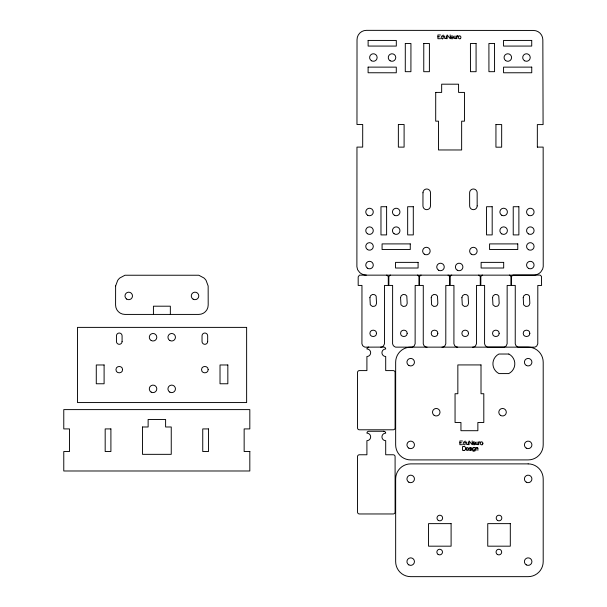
<?xml version="1.0" encoding="UTF-8"?>
<svg xmlns="http://www.w3.org/2000/svg" width="607" height="607" viewBox="0 0 607 607"><rect width="100%" height="100%" fill="white"/><g stroke="black" fill="none" stroke-linecap="round" stroke-linejoin="round"><path stroke-width="0.91" d="M443.171 34.994L443.171 38.362A0.819 0.819 0 0 1 442.465 38.795M465.144 440.993L465.137 444.354A0.819 0.819 0 0 1 464.431 444.794A1.32 1.32 0 0 1 463.255 443.406A1.92 1.92 0 0 1 463.46 442.389A1.032 1.032 0 0 1 465.137 442.298M537.339 147.205L537.347 124.594L543.083 124.594L542.84 39.812A9.393 9.393 0 0 0 533.454 30.449L366.4 30.35A9.363 9.363 0 0 0 357.022 39.713L356.969 124.496L362.705 124.496L362.69 147.106L356.962 147.099L356.893 266.648L357.599 269.713L359.61 272.406A9.947 9.947 0 0 0 363.472 274.63A9.712 9.712 0 0 0 366.279 275.054M482.861 443.542L482.831 443.747A1.222 1.222 0 0 1 482.224 444.65M475.175 449.408L474.636 450.113A1.108 1.108 0 0 1 474.044 450.348A1.389 1.389 0 0 1 473.839 447.609M446.274 38.317L444.719 38.514L444.499 35.995M455.903 38.317L454.339 38.514L454.127 35.995M468.209 444.37L466.654 444.476L466.472 441.987M477.83 444.37L476.283 444.476L476.093 441.987M471.1 449.992L470.85 448.998M473.323 442.131L473.126 442.306A1.882 1.882 0 0 0 472.868 442.715L472.777 442.973A5.774 5.774 0 0 0 472.77 443.58A1.282 1.282 0 0 0 473.21 444.506A1.047 1.047 0 0 0 473.71 444.741A1.92 1.92 0 0 0 474.279 444.756A1.024 1.024 0 0 0 475.069 444.301M390.438 275.077L389.512 275.479L388.844 276.936L388.844 285.427L392.623 285.427L392.592 343.828L393.382 345.747L395.104 346.946A2.633 2.633 0 0 0 396.363 347.143L528.158 347.151A15.038 15.038 0 0 1 543.197 362.182L543.197 444.878A15.038 15.038 0 0 1 528.158 459.909L410.696 459.909A15.038 15.038 0 0 1 395.658 444.878L395.658 362.182A15.038 15.038 0 0 1 410.696 347.151M421.099 275.077L420.173 275.479L419.505 276.936L419.505 285.427L423.284 285.427L423.254 343.828L424.043 345.747L425.765 346.946A2.633 2.633 0 0 0 427.024 347.143M451.76 275.077L450.834 275.479L450.174 276.936L450.166 285.427L453.945 285.427L453.915 343.828L454.704 345.747L456.426 346.946A2.633 2.633 0 0 0 457.693 347.143M482.428 275.077L481.495 275.479L480.835 276.936L480.827 285.427L484.606 285.427L484.576 343.828L485.372 345.747L487.095 346.946A2.633 2.633 0 0 0 488.354 347.143L503.332 347.151A2.633 2.633 0 0 0 504.599 346.954L506.056 346.089L507.118 343.835L507.149 285.442L510.927 285.442L510.935 276.951L510.275 275.495L509.341 275.092M464.036 450.333L462.534 450.348L462.534 446.593L463.824 446.593M440.47 34.986L437.897 34.986L437.897 38.704L440.561 38.704M437.905 36.777L439.597 36.777M450.796 37.467L453.315 37.467A4.484 4.484 0 0 0 453.239 36.913A1.267 1.267 0 0 0 451.342 36.117L451.16 36.306A1.882 1.882 0 0 0 450.902 36.716L450.796 37.035A5.774 5.774 0 0 0 450.804 37.588A1.282 1.282 0 0 0 451.244 38.514A1.047 1.047 0 0 0 451.745 38.742A1.92 1.92 0 0 0 452.314 38.757A1.024 1.024 0 0 0 453.095 38.302A4.553 4.553 0 0 0 453.292 37.877M537.43 147.106L543.159 147.099L543.227 266.648L542.673 269.03L540.852 271.89A10.205 10.205 0 0 1 538.045 274.045L536.353 274.728A9.575 9.575 0 0 1 533.568 275.146L359.443 275.146L358.183 276.936L358.183 285.427L361.962 285.427L361.924 343.828L362.72 345.747L364.443 346.946A2.633 2.633 0 0 0 365.702 347.143L383.821 347.105A1.882 1.882 0 0 1 385.703 348.979A3.756 3.756 0 0 0 381.94 352.743A3.756 3.756 0 0 0 385.703 356.499L385.703 370.596L393.215 370.596A1.882 1.882 0 0 1 395.096 372.478L395.096 427.92A1.882 1.882 0 0 1 393.215 429.794L359.39 429.794A1.882 1.882 0 0 1 357.508 427.92L357.508 372.478A1.882 1.882 0 0 1 359.39 370.596L366.909 370.596L366.909 356.499A3.756 3.756 0 0 0 370.665 352.743A3.756 3.756 0 0 0 366.909 348.979A1.882 1.882 0 0 1 368.783 347.105M462.435 440.978L459.863 440.978L459.863 444.696L462.526 444.696M459.878 442.776L461.57 442.776M472.77 443.459L475.289 443.459A4.484 4.484 0 0 0 475.205 442.913M466.108 449.097L468.627 449.097A4.484 4.484 0 0 0 468.543 448.55A1.267 1.267 0 0 0 466.654 447.754L466.464 447.943A1.882 1.882 0 0 0 466.206 448.353L466.1 448.672A5.774 5.774 0 0 0 466.108 449.218A1.282 1.282 0 0 0 466.548 450.144A1.047 1.047 0 0 0 467.049 450.379A1.92 1.92 0 0 0 467.618 450.394A1.024 1.024 0 0 0 468.407 449.939A4.553 4.553 0 0 0 468.596 449.514M249.879 451.525L244.151 451.525L244.151 428.914L249.818 428.914L249.818 409.604L63.773 409.604L63.773 428.914L69.509 428.914L69.509 451.525L63.773 451.525L63.773 470.986L249.818 470.986L249.818 451.525M478.68 275.092L479.606 275.495L480.274 276.951L480.266 285.442L476.487 285.442L476.457 343.835L475.395 346.089L473.93 346.954A2.633 2.633 0 0 1 472.671 347.151M448.019 275.092L448.945 275.495L449.612 276.951L449.605 285.442L445.826 285.442L445.796 343.835L444.734 346.089L443.269 346.954A2.633 2.633 0 0 1 442.01 347.151M417.358 275.092L418.284 275.495L418.951 276.951L418.944 285.442L415.165 285.442L415.127 343.835L414.073 346.089L412.608 346.954A2.633 2.633 0 0 1 411.349 347.151M386.697 275.092L387.623 275.495L388.283 276.951L388.283 285.442L384.504 285.442L384.466 343.835L383.404 346.089L381.947 346.954A2.633 2.633 0 0 1 380.688 347.151M470.842 447.791L471.153 448.315M478.809 441.987L478.809 444.711M477.868 441.987L477.868 444.711M477.876 448.672L477.876 450.348M476.07 447.625L476.07 450.348M472.163 440.91L472.163 444.719L469.112 440.932L469.112 444.711M472.026 447.625L472.026 450.348M468.24 441.987L468.24 444.711M456.843 35.995L456.843 38.719M455.903 35.995L455.903 38.719M450.197 34.918L450.197 38.727L447.147 34.94L447.147 38.719M446.274 35.995L446.274 38.719M170.347 314.418L170.347 306.194L153.427 306.194L153.427 314.418M460.288 38.749A1.449 1.449 0 0 1 458.824 36.299M458.664 36.101A1.404 1.404 0 0 1 460.872 37.543L460.865 37.755A1.222 1.222 0 0 1 460.258 38.651M456.889 36.42A0.85 0.85 0 0 1 457.42 35.874M457.443 35.927A0.918 0.918 0 0 1 457.913 36.086M442.457 38.863A1.32 1.32 0 0 1 441.281 37.414A1.92 1.92 0 0 1 441.486 36.397A1.032 1.032 0 0 1 443.171 36.306M482.262 444.749A1.449 1.449 0 0 1 480.79 442.291M480.638 442.093A1.404 1.404 0 0 1 482.838 443.535M478.855 442.412A0.85 0.85 0 0 1 479.386 441.866A0.918 0.918 0 0 1 479.879 442.078M475.258 443.876A4.553 4.553 0 0 1 475.061 444.294M473.308 442.116A1.267 1.267 0 0 1 475.235 442.905M477.701 447.814A1.533 1.533 0 0 1 477.838 448.672M476.131 448.049A1.017 1.017 0 0 1 477.671 447.829M472.868 450.576A0.797 0.797 0 0 0 473.172 451.274L474.993 450.955L475.175 447.625A3.437 3.437 0 0 0 473.809 447.496M470.857 447.761A1.555 1.555 0 0 0 469.606 447.678L469.052 448.414L469.697 449.013A0.979 0.979 0 0 0 470.084 449.005A1.411 1.411 0 0 1 470.85 448.99M470.964 450.144A0.918 0.918 0 0 1 470.531 450.356M470.486 450.25A1.29 1.29 0 0 1 468.968 449.886M463.831 446.403A2.064 2.064 0 0 1 464.059 450.508M142.493 426.987L142.493 454.339L171.25 454.339L171.25 426.987L165.605 426.987L165.605 419.467L148.131 419.467L148.131 426.987L142.493 426.987M368.108 67.119L368.1 72.757L396.288 72.779L396.295 67.134L368.108 67.119M368.123 40.426L368.123 46.064L396.31 46.086L396.318 40.449L368.123 40.426M369.906 297.635L370.3 304.79L372.425 306.452L374.747 306.186L375.938 305.124L376.537 303.272L376.143 296.11L374.747 294.721L372.432 294.448L370.505 295.776L369.906 297.635M398.374 124.518L398.359 147.122L404.095 147.129L404.11 124.518L398.374 124.518M400.567 297.635L400.961 304.79L403.086 306.452L405.408 306.186L406.599 305.124L407.198 303.272L406.804 296.11L405.415 294.721L403.094 294.448L401.166 295.776L400.567 297.635M405.301 43.492L405.279 71.679L410.916 71.687L410.939 43.492L405.301 43.492M423.777 43.507L423.754 71.694L429.392 71.702L429.415 43.507L423.777 43.507M431.236 297.635L431.623 304.79L433.747 306.452L436.069 306.186L437.26 305.124L437.859 303.272L437.465 296.11L436.076 294.721L433.755 294.448L431.827 295.776L431.236 297.635M435.712 92.408L435.697 121.157L438.497 121.165L438.482 149.959L461.639 149.975L461.654 121.172L464.454 121.18L464.469 92.423L458.573 92.416L458.573 84.198L441.661 84.183L441.653 92.408L435.712 92.408M461.897 297.635L462.291 304.79L464.408 306.452L466.73 306.186L467.921 305.124L468.521 303.272L468.126 296.11L466.737 294.721L464.416 294.448L462.496 295.776L461.897 297.635M492.558 297.635L492.952 304.79L495.069 306.452L497.391 306.186L498.582 305.124L499.182 303.272L498.787 296.11L497.399 294.721L495.077 294.448L493.157 295.776L492.558 297.635M495.949 124.572L495.934 147.182L501.663 147.182L501.678 124.572L495.949 124.572M511.496 276.936L511.489 285.427L515.267 285.427L515.237 343.828L516.033 345.747L517.756 346.946A2.633 2.633 0 0 0 519.015 347.143L534.001 347.151A2.633 2.633 0 0 0 535.26 346.954L536.717 346.089L537.779 343.835L537.81 285.442L541.588 285.442L541.467 276.291L540.002 275.092L513.09 275.077L512.156 275.479L511.496 276.936M523.219 297.635L523.613 304.79L525.73 306.452L528.052 306.186L529.251 305.124L529.843 303.272L529.456 296.11L528.06 294.721L525.738 294.448L523.818 295.776L523.219 297.635M422.973 192.753L422.95 205.91A3.756 3.756 0 0 0 426.706 209.673A3.756 3.756 0 0 0 430.469 205.91L430.492 192.753A3.756 3.756 0 0 0 426.736 188.997A3.756 3.756 0 0 0 422.973 192.753M115.618 285.988L115.58 305.025A9.393 9.393 0 0 0 124.981 314.418L198.793 314.418A9.393 9.393 0 0 0 208.193 305.025L208.155 285.988L206.092 280.426A13.316 13.316 0 0 0 203.937 277.976L198.793 275.237L124.981 275.237L119.837 277.976A13.316 13.316 0 0 0 117.682 280.426L115.618 285.988M122.576 369.617C122.728 373.866 115.793 373.927 115.952 369.617C115.891 365.429 122.637 365.429 122.576 369.617M208.171 369.617C208.315 373.874 201.387 373.927 201.539 369.617C201.478 365.429 208.224 365.429 208.171 369.617M376.522 333.304C376.659 337.583 369.746 337.575 369.891 333.304C369.83 329.115 376.583 329.115 376.522 333.304M407.183 333.304C407.32 337.583 400.408 337.575 400.552 333.304C400.499 329.115 407.244 329.115 407.183 333.304M437.844 333.304C437.981 337.583 431.069 337.575 431.213 333.304C431.16 329.115 437.905 329.115 437.844 333.304M468.505 333.304C468.642 337.583 461.73 337.575 461.874 333.304C461.821 329.115 468.566 329.115 468.505 333.304M499.166 333.304C499.311 337.583 492.398 337.575 492.535 333.304C492.482 329.115 499.227 329.115 499.166 333.304M529.828 333.304C529.972 337.583 523.059 337.575 523.196 333.304C523.143 329.115 529.888 329.115 529.828 333.304M531.724 40.426L503.529 40.449L503.537 46.086L531.724 46.064L531.724 40.426M476.07 43.507L470.433 43.507L470.455 71.702L476.093 71.694L476.07 43.507M494.546 43.492L488.908 43.492L488.931 71.687L494.568 71.679L494.546 43.492M531.747 67.119L503.552 67.134L503.56 72.779L531.747 72.757L531.747 67.119M386.613 206.721L380.976 206.721L380.976 234.909L386.613 234.909L386.613 206.721M413.299 206.721L407.661 206.721L407.661 234.909L413.299 234.909L413.299 206.721M492.186 206.721L486.548 206.721L486.548 234.909L492.186 234.909L492.186 206.721M518.879 206.721L513.234 206.721L513.234 234.909L518.879 234.909L518.879 206.721M410.264 243.9L382.076 243.9L382.076 249.538L410.264 249.538L410.264 243.9M517.771 243.9L489.583 243.9L489.583 249.538L517.771 249.538L517.771 243.9M418.086 262.376L395.536 262.376L395.536 268.013L418.086 268.013L418.086 262.376M503.681 262.376L481.123 262.376L481.123 268.013L503.681 268.013L503.681 262.376M246.632 327.385L77.484 327.385L77.484 402.562L246.632 402.562L246.632 327.385M508.825 354.025L498.908 354.025A10.949 10.949 0 0 0 498.984 373.586L508.749 373.586A10.949 10.949 0 0 0 508.825 354.025M104.1 364.974L96.278 364.974L96.278 383.768L104.1 383.768L104.1 364.974M227.837 364.974L220.022 364.974L220.022 383.768L227.837 383.768L227.837 364.974M481.01 364.928L457.845 364.928L457.845 393.723L455.053 393.723L455.053 422.48L460.948 422.48L460.948 430.704L477.861 430.704L477.861 422.48L483.802 422.48L483.802 393.723L481.01 393.731L481.01 364.928M110.906 428.914L105.178 428.914L105.178 451.525L110.906 451.525L110.906 428.914M208.482 428.921L202.746 428.921L202.746 451.525L208.482 451.525L208.482 428.921M383.821 431.274L368.783 431.274A1.882 1.882 0 0 0 366.909 433.148A3.756 3.756 0 0 1 370.665 436.911A3.756 3.756 0 0 1 366.909 440.667L366.909 454.764L359.39 454.764A1.882 1.882 0 0 0 357.508 456.646L357.508 512.088A1.882 1.882 0 0 0 359.39 513.962L393.215 513.962A1.882 1.882 0 0 0 395.096 512.088L395.096 456.646A1.882 1.882 0 0 0 393.215 454.764L385.703 454.764L385.703 440.667A3.756 3.756 0 0 1 381.94 436.911A3.756 3.756 0 0 1 385.703 433.148A1.882 1.882 0 0 0 383.821 431.274M528.158 463.885L410.696 463.885A15.038 15.038 0 0 0 395.658 478.923L395.658 561.612A15.038 15.038 0 0 0 410.696 576.65L528.158 576.65A15.038 15.038 0 0 0 543.197 561.612L543.197 478.923A15.038 15.038 0 0 0 528.158 463.885M451.1 523.629L428.55 523.629L428.55 546.179L451.1 546.179L451.1 523.629M510.305 523.629L487.747 523.629L487.747 546.179L510.305 546.179L510.305 523.629M477.17 205.91L477.148 192.753A3.756 3.756 0 0 0 473.384 188.997A3.756 3.756 0 0 0 469.628 192.768L469.651 205.91A3.756 3.756 0 0 0 473.414 209.673A3.756 3.756 0 0 0 477.17 205.902M207.67 341.483L207.67 335.846A2.823 2.823 0 0 0 204.855 333.031A2.823 2.823 0 0 0 202.032 335.846L202.032 341.483A2.823 2.823 0 0 0 204.855 344.306A2.823 2.823 0 0 0 207.67 341.483M122.083 341.483L122.083 335.846A2.823 2.823 0 0 0 119.26 333.031A2.823 2.823 0 0 0 116.445 335.846L116.445 341.483A2.823 2.823 0 0 0 119.26 344.306A2.823 2.823 0 0 0 122.083 341.483M394.33 215.242A3.756 3.756 0 0 0 399.967 211.987A3.756 3.756 0 0 0 394.33 208.732A3.756 3.756 0 0 0 394.33 215.242M394.049 233.703A3.756 3.756 0 0 0 399.952 230.971A3.756 3.756 0 0 0 394.633 227.223A3.756 3.756 0 0 0 394.049 233.703M424.293 254.143A3.756 3.756 0 0 0 430.151 251.298A3.756 3.756 0 0 0 424.763 247.648A3.756 3.756 0 0 0 424.293 254.143M367.417 249.538A3.756 3.756 0 0 0 373.275 246.692A3.756 3.756 0 0 0 367.88 243.043A3.756 3.756 0 0 0 367.417 249.538M528.447 249.682A3.756 3.756 0 0 0 534.084 246.427A3.756 3.756 0 0 0 528.447 243.172A3.756 3.756 0 0 0 528.447 249.682M528.447 215.242A3.756 3.756 0 0 0 534.084 211.987A3.756 3.756 0 0 0 528.447 208.732A3.756 3.756 0 0 0 528.447 215.242M528.447 233.885A3.756 3.756 0 0 0 534.084 230.63A3.756 3.756 0 0 0 528.447 227.375A3.756 3.756 0 0 0 528.447 233.885M501.761 233.885A3.756 3.756 0 0 0 507.399 230.63A3.756 3.756 0 0 0 501.761 227.375A3.756 3.756 0 0 0 501.761 233.885M501.761 215.242A3.756 3.756 0 0 0 507.399 211.987A3.756 3.756 0 0 0 501.761 208.732A3.756 3.756 0 0 0 501.761 215.242M367.645 215.242A3.756 3.756 0 0 0 373.282 211.987A3.756 3.756 0 0 0 367.645 208.732A3.756 3.756 0 0 0 367.645 215.242M367.356 233.703A3.756 3.756 0 0 0 373.267 230.971A3.756 3.756 0 0 0 367.941 227.223A3.756 3.756 0 0 0 367.356 233.703M471.282 254.174A3.756 3.756 0 0 0 477.14 251.328A3.756 3.756 0 0 0 471.745 247.679A3.756 3.756 0 0 0 471.282 254.174M371.499 60.776A3.756 3.756 0 0 0 377.137 57.521A3.756 3.756 0 0 0 371.499 54.266A3.756 3.756 0 0 0 371.499 60.776M390.142 60.791A3.756 3.756 0 0 0 395.779 57.536A3.756 3.756 0 0 0 390.142 54.281A3.756 3.756 0 0 0 390.142 60.791M524.592 60.776A3.756 3.756 0 0 0 530.23 57.521A3.756 3.756 0 0 0 524.592 54.266A3.756 3.756 0 0 0 524.592 60.776M505.661 60.609A3.756 3.756 0 0 0 511.572 57.87A3.756 3.756 0 0 0 506.246 54.122A3.756 3.756 0 0 0 505.661 60.609M367.356 268.142A3.756 3.756 0 0 0 373.267 265.411A3.756 3.756 0 0 0 367.941 261.663A3.756 3.756 0 0 0 367.356 268.142M528.447 268.324A3.756 3.756 0 0 0 534.084 265.069A3.756 3.756 0 0 0 528.447 261.814A3.756 3.756 0 0 0 528.447 268.324M457.276 270.221A3.756 3.756 0 0 0 462.913 266.966A3.756 3.756 0 0 0 457.276 263.711A3.756 3.756 0 0 0 457.276 270.221M438.626 270.221A3.756 3.756 0 0 0 444.263 266.966A3.756 3.756 0 0 0 438.626 263.711A3.756 3.756 0 0 0 438.626 270.221M434.149 415.325A3.756 3.756 0 0 0 440.007 412.487A3.756 3.756 0 0 0 434.612 408.837A3.756 3.756 0 0 0 434.149 415.325M500.449 415.325A3.756 3.756 0 0 0 506.306 412.487A3.756 3.756 0 0 0 500.912 408.837A3.756 3.756 0 0 0 500.449 415.325M438.095 554.403A2.823 2.823 0 0 0 442.48 552.271A2.823 2.823 0 0 0 438.444 549.532A2.823 2.823 0 0 0 438.095 554.403M438.231 520.351A2.823 2.823 0 0 0 442.624 518.219A2.823 2.823 0 0 0 438.58 515.487A2.823 2.823 0 0 0 438.231 520.351M497.429 520.351A2.823 2.823 0 0 0 501.822 518.219A2.823 2.823 0 0 0 497.778 515.487A2.823 2.823 0 0 0 497.429 520.351M497.292 554.403A2.823 2.823 0 0 0 501.686 552.271A2.823 2.823 0 0 0 497.641 549.532A2.823 2.823 0 0 0 497.292 554.403M408.815 365.437A3.756 3.756 0 0 0 414.452 362.182A3.756 3.756 0 0 0 408.815 358.927A3.756 3.756 0 0 0 408.815 365.437M408.815 448.133A3.756 3.756 0 0 0 414.452 444.878A3.756 3.756 0 0 0 408.815 441.623A3.756 3.756 0 0 0 408.815 448.133M408.815 482.178A3.756 3.756 0 0 0 414.452 478.923A3.756 3.756 0 0 0 408.815 475.668A3.756 3.756 0 0 0 408.815 482.178M408.815 564.867A3.756 3.756 0 0 0 414.452 561.612A3.756 3.756 0 0 0 408.815 558.357A3.756 3.756 0 0 0 408.815 564.867M526.284 365.437A3.756 3.756 0 0 0 531.922 362.182A3.756 3.756 0 0 0 526.284 358.927A3.756 3.756 0 0 0 526.284 365.437M526.284 448.133A3.756 3.756 0 0 0 531.922 444.878A3.756 3.756 0 0 0 526.284 441.623A3.756 3.756 0 0 0 526.284 448.133M526.284 482.178A3.756 3.756 0 0 0 531.922 478.923A3.756 3.756 0 0 0 526.284 475.668A3.756 3.756 0 0 0 526.284 482.178M526.284 564.867A3.756 3.756 0 0 0 531.922 561.612A3.756 3.756 0 0 0 526.284 558.357A3.756 3.756 0 0 0 526.284 564.867M169.816 392.122A3.756 3.756 0 0 0 175.453 388.867A3.756 3.756 0 0 0 169.816 385.612A3.756 3.756 0 0 0 169.816 392.122M151.173 392.122A3.756 3.756 0 0 0 156.811 388.867A3.756 3.756 0 0 0 151.173 385.612A3.756 3.756 0 0 0 151.173 392.122M151.173 340.497A3.756 3.756 0 0 0 156.811 337.242A3.756 3.756 0 0 0 151.173 333.987A3.756 3.756 0 0 0 151.173 340.497M169.816 340.497A3.756 3.756 0 0 0 175.453 337.242A3.756 3.756 0 0 0 169.816 333.987A3.756 3.756 0 0 0 169.816 340.497M126.628 299.046A3.756 3.756 0 0 0 132.485 296.201A3.756 3.756 0 0 0 127.098 292.551A3.756 3.756 0 0 0 126.628 299.046M193.155 299.183A3.756 3.756 0 0 0 198.793 295.928A3.756 3.756 0 0 0 193.155 292.673A3.756 3.756 0 0 0 193.155 299.183"/></g></svg>
